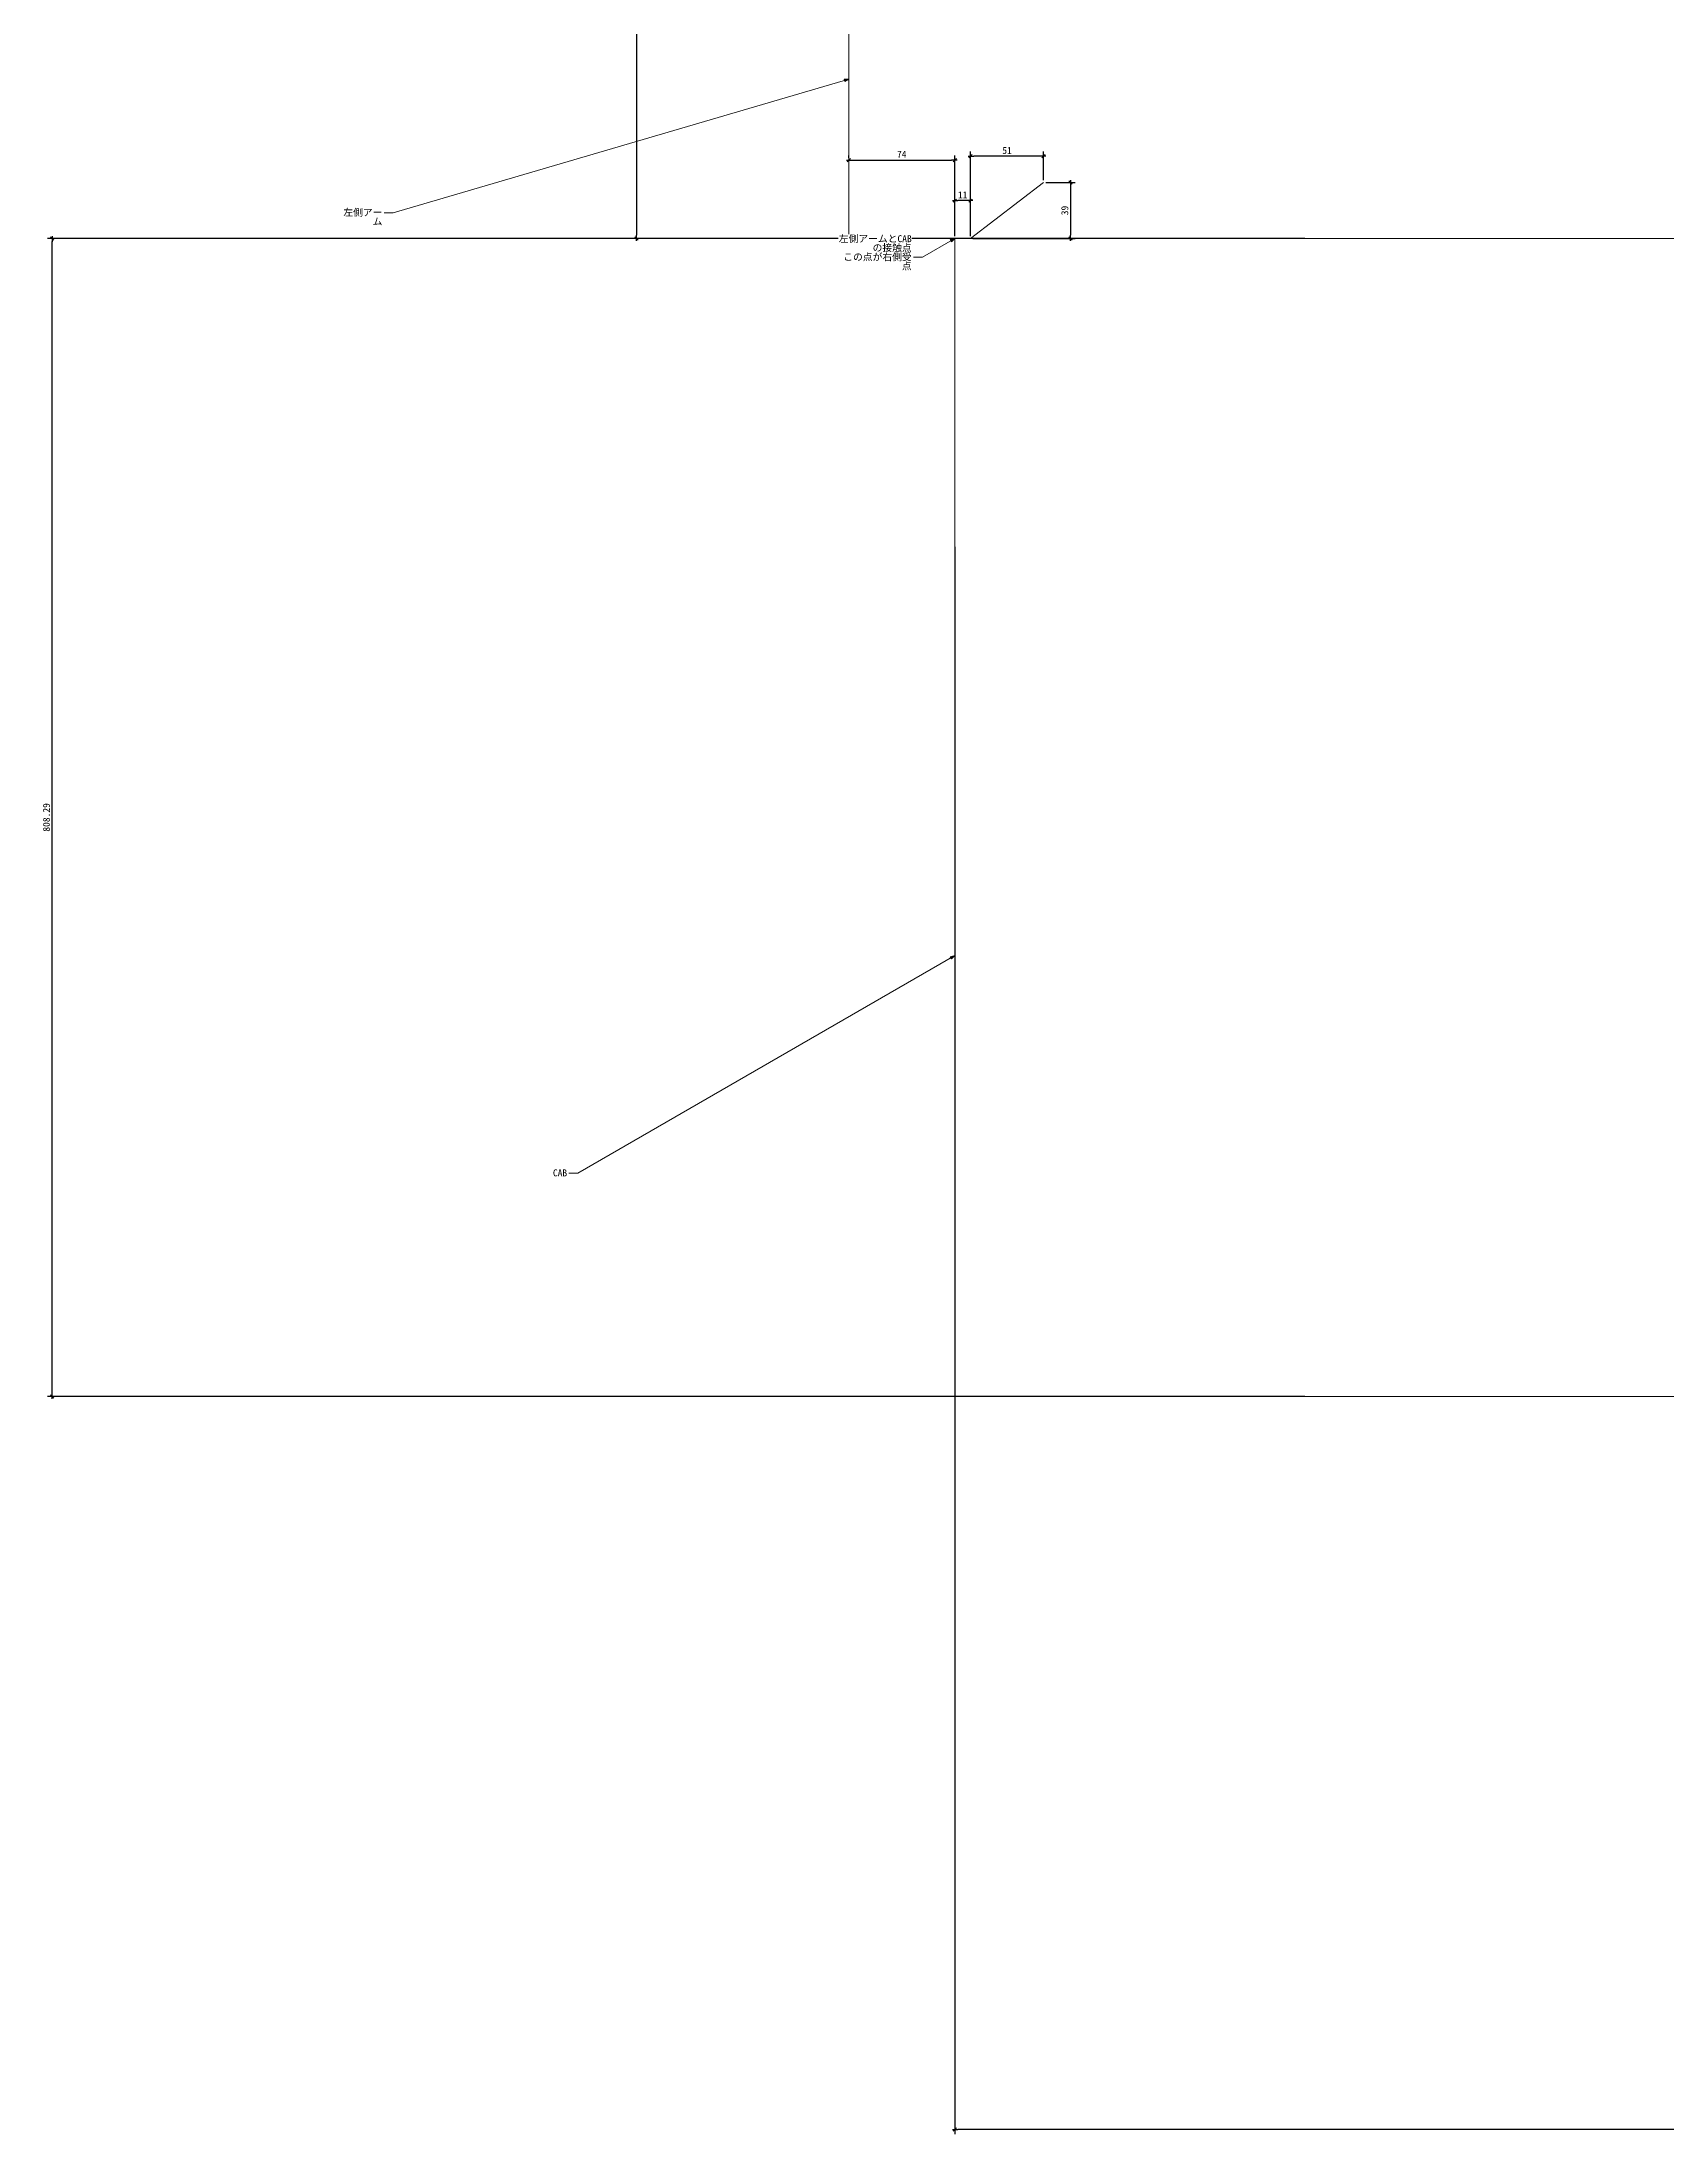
# Model space of a CAD drawing. Header units: millimetres. Extents: x -1337 to 1799, y -2563 to 78.
# Drawn here: x -1337 to -203, y -2563 to -1103 of the extents above; entities that cross this region are included whole.
import ezdxf

# ---------------------------------------------------------------- set-up
doc = ezdxf.new("R2010")
doc.units = ezdxf.units.MM
doc.header["$PDMODE"] = 1
doc.header["$PDSIZE"] = -2
doc.layers.add('一般', color=7, linetype='Continuous', lineweight=5)
doc.layers.add('寸法', color=7, linetype='Continuous', lineweight=5)
doc.styles.add('ＭＳ ゴシック', font='msgothic_0.ttc', dxfattribs={"bigfont": 'ＭＳ ゴシック'})
doc.dimstyles.new('Arch', dxfattribs={"dimtxt": 4.874121, "dimasz": 2.244824, "dimexe": 3.175, "dimexo": 1.5875, "dimgap": 1.5875, "dimtad": 1, "dimdsep": 46, "dimtxsty": 'ＭＳ ゴシック', "dimblk": 'VW_SLASH', "dimblk1": 'VW_SLASH', "dimblk2": 'VW_SLASH', "dimcen": 0, "dimdle": 1.5875, "dimazin": 0, "dimtfac": 1, "dimtix": 1, "dimtmove": 0, "dimatfit": 0, "dimldrblk": 'VW_FILLEDARROW', "dimfxl": 1, "dimfrac": 2, "dimtolj": 1, "dimarcsym": 0})

# ---------------------------------------------------------------- blocks, each defined once
blk = doc.blocks.new('グループ-2')
at = {"layer": '一般', "color": 7, "linetype": 'Continuous', "lineweight": 5, "transparency": 33554687}
for p, q in [((-700, -700), (-774, -890)), ((-774, -890), (-774, -1240)), ((-689, -1240), (-638, -1201)), ((-774, -1240), (-689, -1240))]:
    blk.add_line(p, q, dxfattribs=at)
for p in [(-700, -700), (-756, -1019), (-700, -1240)]:
    blk.add_point(p, dxfattribs=at)
blk = doc.blocks.new('引出線付き注釈-7')
at = {"layer": '一般', "linetype": 'Continuous', "lineweight": 0, "transparency": 33554687}
blk.add_hatch(color=7, dxfattribs=at).paths.add_polyline_path([(314.7, 93.1), (318, 93.2), (315.2, 91.5)])
at = {"layer": '一般', "color": 7, "linetype": 'Continuous', "lineweight": 5, "transparency": 33554687}
for p, q in [((0, 0), (318, 93.2)), ((-6.3, 0), (0, 0))]:
    blk.add_line(p, q, dxfattribs=at)
at = {"layer": '一般', "color": 7, "linetype": 'Continuous', "lineweight": 5, "transparency": 33554687, "flags": 128}
blk.add_lwpolyline([(314.7, 93.1), (318, 93.2), (315.2, 91.5)], close=True, dxfattribs=at)
at = {"color": 255, "linetype": 'Continuous', "lineweight": 5, "transparency": 33554687}
blk.add_wipeout([(-39.5, 3.2), (-7.5, 3.2), (-7.5, -3.2), (-39.5, -3.2)], dxfattribs=at).dxf.layer = '一般'
at = {"layer": '一般', "color": 7, "transparency": 33554687, "insert": (-7.5, 2.6), "char_height": 4.87, "width": 32.004, "attachment_point": 3, "line_spacing_factor": 0.784819, "style": 'ＭＳ ゴシック'}
blk.add_mtext('左側アーム', dxfattribs=at)
blk = doc.blocks.new('引出線付き注釈-10')
at = {"layer": '一般', "linetype": 'Continuous', "lineweight": 0, "transparency": 33554687}
blk.add_hatch(color=7, dxfattribs=at).paths.add_polyline_path([(259.9, 151), (263, 151.9), (260.7, 149.5)])
at = {"layer": '一般', "color": 7, "linetype": 'Continuous', "lineweight": 5, "transparency": 33554687}
for p, q in [((0, 0), (263, 151.9)), ((-6.3, 0), (0, 0))]:
    blk.add_line(p, q, dxfattribs=at)
at = {"layer": '一般', "color": 7, "linetype": 'Continuous', "lineweight": 5, "transparency": 33554687, "flags": 128}
blk.add_lwpolyline([(259.9, 151), (263, 151.9), (260.7, 149.5)], close=True, dxfattribs=at)
at = {"color": 255, "linetype": 'Continuous', "lineweight": 5, "transparency": 33554687}
blk.add_wipeout([(-17.3, 3.2), (-7.5, 3.2), (-7.5, -3.2), (-17.3, -3.2)], dxfattribs=at).dxf.layer = '一般'
at = {"layer": '一般', "color": 7, "transparency": 33554687, "insert": (-7.5, 2.6), "char_height": 4.87, "width": 9.779, "attachment_point": 3, "line_spacing_factor": 0.784819, "style": 'ＭＳ ゴシック'}
blk.add_mtext('CAB', dxfattribs=at)
blk = doc.blocks.new('VW_SLASH')
at = {"color": 0, "linetype": 'ByBlock', "lineweight": -2, "transparency": 16777216}
blk.add_line((0.71, 0), (-1, 0), dxfattribs=at)
at = {"color": 0, "linetype": 'Continuous', "lineweight": 20, "transparency": 16777216, "flags": 128}
blk.add_lwpolyline([(0.5, 0.5), (-0.5, -0.5)], dxfattribs=at)
blk = doc.blocks.new('*D34')
at = {"layer": 'Defpoints', "color": 0, "transparency": 33554687}
for p in [(-700, -1213.6), (-700, -1240), (-689, -1240)]:
    blk.add_point(p, dxfattribs=at)
at = {"layer": '寸法', "color": 0, "linetype": 'Continuous', "lineweight": -2, "transparency": 33554687}
for p, q in [((-700, -1238.4), (-700, -1210.4)), ((-689, -1238.4), (-689, -1210.4)), ((-691.2, -1213.6), (-697.8, -1213.6))]:
    blk.add_line(p, q, dxfattribs=at)
at = {"layer": '寸法', "color": 0, "lineweight": -2, "xscale": 2.24482421875, "yscale": 2.24482421875, "zscale": 2.24482421875, "rotation": 180}
blk.add_blockref('VW_SLASH', (-700, -1213.6), dxfattribs=at)
at = {"layer": '寸法', "color": 0, "lineweight": -2, "xscale": 2.24482421875, "yscale": 2.24482421875, "zscale": 2.24482421875}
blk.add_blockref('VW_SLASH', (-689, -1213.6), dxfattribs=at)
at = {"layer": '寸法', "color": 0, "lineweight": 5, "transparency": 33554687, "insert": (-694.5, -1209.6), "char_height": 4.87, "attachment_point": 5, "style": 'ＭＳ ゴシック'}
blk.add_mtext('\\A1;11', dxfattribs=at)
blk = doc.blocks.new('VW_FILLEDARROW')
at = {"linetype": 'Continuous', "lineweight": 0, "transparency": 16777216}
blk.add_hatch(color=0, dxfattribs=at).paths.add_polyline_path([(-1.41, 0.38), (0, 0), (-1.41, -0.38)])
at = {"color": 0, "linetype": 'Continuous', "lineweight": 5, "transparency": 16777216, "flags": 128}
blk.add_lwpolyline([(-1.41, 0.38), (0, 0), (-1.41, -0.38)], close=True, dxfattribs=at)
blk = doc.blocks.new('*D35')
at = {"layer": 'Defpoints', "color": 0, "transparency": 33554687}
for p in [(-689, -1182.6), (-638, -1201), (-689, -1240)]:
    blk.add_point(p, dxfattribs=at)
at = {"layer": '寸法', "color": 0, "linetype": 'Continuous', "lineweight": -2, "transparency": 33554687}
for p, q in [((-689, -1238.4), (-689, -1179.4)), ((-640.2, -1182.6), (-686.8, -1182.6)), ((-638, -1199.4), (-638, -1179.4))]:
    blk.add_line(p, q, dxfattribs=at)
at = {"layer": '寸法', "color": 0, "lineweight": -2, "xscale": 2.24482421875, "yscale": 2.24482421875, "zscale": 2.24482421875, "rotation": 180}
blk.add_blockref('VW_SLASH', (-689, -1182.6), dxfattribs=at)
at = {"layer": '寸法', "color": 0, "lineweight": -2, "xscale": 2.24482421875, "yscale": 2.24482421875, "zscale": 2.24482421875}
blk.add_blockref('VW_SLASH', (-638, -1182.6), dxfattribs=at)
at = {"layer": '寸法', "color": 0, "lineweight": 5, "transparency": 33554687, "insert": (-663.5, -1178.6), "char_height": 4.87, "attachment_point": 5, "style": 'ＭＳ ゴシック'}
blk.add_mtext('\\A1;51', dxfattribs=at)
blk = doc.blocks.new('*D36')
at = {"layer": 'Defpoints', "color": 0, "transparency": 33554687}
for p in [(-638, -1201), (-689, -1240), (-619.2, -1240)]:
    blk.add_point(p, dxfattribs=at)
at = {"layer": '寸法', "color": 0, "linetype": 'Continuous', "lineweight": -2, "transparency": 33554687}
for p, q in [((-636.4, -1201), (-616, -1201)), ((-619.2, -1203.2), (-619.2, -1237.8)), ((-687.4, -1240), (-616, -1240))]:
    blk.add_line(p, q, dxfattribs=at)
at = {"layer": '寸法', "color": 0, "lineweight": -2, "xscale": 2.24482421875, "yscale": 2.24482421875, "zscale": 2.24482421875}
for p, rotation in [((-619.2, -1201), 90), ((-619.2, -1240), 270)]:
    blk.add_blockref('VW_SLASH', p, dxfattribs=dict(at, rotation=rotation))
at = {"layer": '寸法', "color": 0, "lineweight": 5, "transparency": 33554687, "insert": (-623.2, -1220.5), "char_height": 4.87, "attachment_point": 5, "rotation": 90, "style": 'ＭＳ ゴシック'}
blk.add_mtext('\\A1;39', dxfattribs=at)
blk = doc.blocks.new('*D37')
at = {"layer": 'Defpoints', "color": 0, "transparency": 33554687}
for p in [(-774, -1185.3), (-700, -1185.3), (-700, -1240)]:
    blk.add_point(p, dxfattribs=at)
at = {"layer": '寸法', "color": 0, "linetype": 'Continuous', "lineweight": -2, "transparency": 33554687}
for p, q in [((-774, -1183.7), (-774, -1182.1)), ((-700, -1238.4), (-700, -1182.1)), ((-771.8, -1185.3), (-702.2, -1185.3))]:
    blk.add_line(p, q, dxfattribs=at)
at = {"layer": '寸法', "color": 0, "lineweight": -2, "xscale": 2.24482421875, "yscale": 2.24482421875, "zscale": 2.24482421875, "rotation": 180}
blk.add_blockref('VW_SLASH', (-774, -1185.3), dxfattribs=at)
at = {"layer": '寸法', "color": 0, "lineweight": -2, "xscale": 2.24482421875, "yscale": 2.24482421875, "zscale": 2.24482421875}
blk.add_blockref('VW_SLASH', (-700, -1185.3), dxfattribs=at)
at = {"layer": '寸法', "color": 0, "lineweight": 5, "transparency": 33554687, "insert": (-737, -1181.2), "char_height": 4.87, "attachment_point": 5, "style": 'ＭＳ ゴシック'}
blk.add_mtext('\\A1;74', dxfattribs=at)
blk = doc.blocks.new('*D38')
at = {"layer": 'Defpoints', "color": 0, "transparency": 33554687}
for p in [(-774, -890), (-922.2, -1240), (-752.1, -1240)]:
    blk.add_point(p, dxfattribs=at)
at = {"layer": '寸法', "color": 0, "linetype": 'Continuous', "lineweight": -2, "transparency": 33554687}
for p, q in [((-775.6, -890), (-925.4, -890)), ((-922.2, -892.2), (-922.2, -1237.8)), ((-753.6, -1240), (-925.4, -1240))]:
    blk.add_line(p, q, dxfattribs=at)
at = {"layer": '寸法', "color": 0, "lineweight": -2, "xscale": 2.24482421875, "yscale": 2.24482421875, "zscale": 2.24482421875}
for p, rotation in [((-922.2, -890), 90), ((-922.2, -1240), 270)]:
    blk.add_blockref('VW_SLASH', p, dxfattribs=dict(at, rotation=rotation))
at = {"layer": '寸法', "color": 0, "lineweight": 5, "transparency": 33554687, "insert": (-926.2, -1065), "char_height": 4.87, "attachment_point": 5, "rotation": 90, "style": 'ＭＳ ゴシック'}
blk.add_mtext('\\A1;350', dxfattribs=at)
blk = doc.blocks.new('*D46')
at = {"layer": 'Defpoints', "color": 0, "transparency": 33554687}
for p in [(-700, -1453.7), (700, -1453.7), (-700, -2560)]:
    blk.add_point(p, dxfattribs=at)
at = {"layer": '寸法', "color": 0, "linetype": 'Continuous', "lineweight": -2, "transparency": 33554687}
for p, q in [((-700, -1455.3), (-700, -2563.2)), ((700, -1455.3), (700, -2563.2)), ((697.8, -2560), (-697.8, -2560))]:
    blk.add_line(p, q, dxfattribs=at)
at = {"layer": '寸法', "color": 0, "lineweight": -2, "xscale": 2.24482421875, "yscale": 2.24482421875, "zscale": 2.24482421875, "rotation": 180}
blk.add_blockref('VW_SLASH', (-700, -2560), dxfattribs=at)
at = {"layer": '寸法', "color": 0, "lineweight": -2, "xscale": 2.24482421875, "yscale": 2.24482421875, "zscale": 2.24482421875}
blk.add_blockref('VW_SLASH', (700, -2560), dxfattribs=at)
at = {"layer": '寸法', "color": 0, "lineweight": 5, "transparency": 33554687, "insert": (0, -2556), "char_height": 4.87, "attachment_point": 5, "style": 'ＭＳ ゴシック'}
blk.add_mtext('\\A1;1400', dxfattribs=at)
blk = doc.blocks.new('*D47')
at = {"layer": 'Defpoints', "color": 0, "transparency": 33554687}
for p in [(-1330, -1240), (-454, -1240), (-454, -2048.3)]:
    blk.add_point(p, dxfattribs=at)
at = {"layer": '寸法', "color": 0, "linetype": 'Continuous', "lineweight": -2, "transparency": 33554687}
for p, q in [((-455.6, -1240), (-1333.2, -1240)), ((-1330, -2046), (-1330, -1242.2)), ((-455.6, -2048.3), (-1333.2, -2048.3))]:
    blk.add_line(p, q, dxfattribs=at)
at = {"layer": '寸法', "color": 0, "lineweight": -2, "xscale": 2.24482421875, "yscale": 2.24482421875, "zscale": 2.24482421875}
for p, rotation in [((-1330, -1240), 90), ((-1330, -2048.3), 270)]:
    blk.add_blockref('VW_SLASH', p, dxfattribs=dict(at, rotation=rotation))
at = {"layer": '寸法', "color": 0, "lineweight": 5, "transparency": 33554687, "insert": (-1334, -1644.1), "char_height": 4.87, "attachment_point": 5, "rotation": 90, "style": 'ＭＳ ゴシック'}
blk.add_mtext('\\A1;808.29', dxfattribs=at)
blk = doc.blocks.new('引出線付き注釈-15')
at = {"layer": '一般', "linetype": 'Continuous', "lineweight": 0, "transparency": 33554687}
blk.add_hatch(color=7, dxfattribs=at).paths.add_polyline_path([(19.4, 12.2), (22.6, 13), (20.2, 10.7)])
at = {"layer": '一般', "color": 7, "linetype": 'Continuous', "lineweight": 5, "transparency": 33554687}
for p, q in [((-6.3, 0), (0, 0)), ((0, 0), (22.6, 13))]:
    blk.add_line(p, q, dxfattribs=at)
at = {"layer": '一般', "color": 7, "linetype": 'Continuous', "lineweight": 5, "transparency": 33554687, "flags": 128}
blk.add_lwpolyline([(19.4, 12.2), (22.6, 13), (20.2, 10.7)], close=True, dxfattribs=at)
at = {"color": 255, "linetype": 'Continuous', "lineweight": 5, "transparency": 33554687}
blk.add_wipeout([(-58.6, 15.9), (-7.5, 15.9), (-7.5, -3.2), (-58.6, -3.2)], dxfattribs=at).dxf.layer = '一般'
at = {"layer": '一般', "color": 7, "transparency": 33554687, "insert": (-7.5, 15.3), "char_height": 4.874, "width": 51.054, "attachment_point": 3, "line_spacing_factor": 0.784819, "style": 'ＭＳ ゴシック'}
blk.add_mtext('左側アームとCABの接触点\\Pこの点が右側受点', dxfattribs=at)

msp = doc.modelspace()

# ---------------------------------------------------------------- wipeouts: each hides what was drawn before it
at = {"color": 255, "linetype": 'Continuous', "lineweight": 5, "transparency": 33554687}
msp.add_wipeout([(-700, -1240), (700, -1240), (700, -2048.29), (-700, -2048.29)], dxfattribs=at).dxf.layer = '一般'

# ---------------------------------------------------------------- next in the draw order: linework, layer by layer
at = {"layer": '一般', "color": 7, "linetype": 'Continuous', "lineweight": 5, "transparency": 33554687, "flags": 128}
msp.add_lwpolyline([(-700, -1240), (700, -1240), (700, -2048.29), (-700, -2048.29)], close=True, dxfattribs=at)

# ---------------------------------------------------------------- next in the draw order: block references
at = {"layer": '一般', "color": 7, "transparency": 33554687}
msp.add_blockref('グループ-2', (0, 0), dxfattribs=at)

# ---------------------------------------------------------------- next in the draw order: dimensions: what is measured, and where the dimension line sits
at = {"layer": '寸法', "color": 7, "linetype": 'Continuous', "lineweight": 5, "transparency": 33554687}
for base, p1, p2, picture, middle in [((-689, -1182.581), (-638, -1201), (-689, -1240), '*D35', (-663.5, -1178.556)), ((-700, -1213.6), (-689, -1240), (-700, -1240), '*D34', (-694.5, -1209.575))]:
    dim = msp.add_linear_dim(base=base, p1=p1, p2=p2, dimstyle='Arch', override={"dimpost": '<>', "dimtxsty": 'ＭＳ ゴシック', "dimtmove": 2}, dxfattribs=at)
    dim.commit()
    dim.dimension.update_dxf_attribs({"geometry": picture, "text_midpoint": middle})
dim = msp.add_linear_dim(base=(-619.195, -1240), p1=(-638, -1201), p2=(-689, -1240), angle=270, dimstyle='Arch', override={"dimpost": '<>', "dimtxsty": 'ＭＳ ゴシック', "dimtmove": 2}, dxfattribs=at)
dim.commit()
dim.dimension.update_dxf_attribs({"geometry": '*D36', "text_midpoint": (-623.22, -1220.5)})

# ---------------------------------------------------------------- next in the draw order: block references
at = {"layer": '一般', "color": 7, "transparency": 33554687}
for name, p in [('引出線付き注釈-7', (-1092, -1222)), ('引出線付き注釈-10', (-963.049, -1892.388))]:
    msp.add_blockref(name, p, dxfattribs=at)

# ---------------------------------------------------------------- next in the draw order: dimensions: what is measured, and where the dimension line sits
at = {"layer": '寸法', "color": 7, "linetype": 'Continuous', "lineweight": 5, "transparency": 33554687}
for base, p1, p2, picture, middle in [((-922.18, -1240), (-774, -890), (-752.054, -1240), '*D38', (-926.205, -1065)), ((-1330, -1240), (-453.979, -2048.29), (-453.979, -1240), '*D47', (-1334.025, -1644.145))]:
    dim = msp.add_linear_dim(base=base, p1=p1, p2=p2, angle=270, dimstyle='Arch', override={"dimpost": '<>', "dimtxsty": 'ＭＳ ゴシック', "dimtmove": 2}, dxfattribs=at)
    dim.commit()
    dim.dimension.update_dxf_attribs({"geometry": picture, "text_midpoint": middle})
for base, p1, p2, picture, middle in [((-700, -1185.265), (-774, -1185.265), (-700, -1240), '*D37', (-737, -1181.241)), ((-700, -2560), (700, -1453.744), (-700, -1453.744), '*D46', (0, -2555.975))]:
    dim = msp.add_linear_dim(base=base, p1=p1, p2=p2, dimstyle='Arch', override={"dimpost": '<>', "dimtxsty": 'ＭＳ ゴシック', "dimtmove": 2}, dxfattribs=at)
    dim.commit()
    dim.dimension.update_dxf_attribs({"geometry": picture, "text_midpoint": middle})

# ---------------------------------------------------------------- next in the draw order: block references
at = {"layer": '一般', "color": 7, "transparency": 33554687}
msp.add_blockref('引出線付き注釈-15', (-722.558, -1253.024), dxfattribs=at)

doc.saveas('drawing.dxf')
